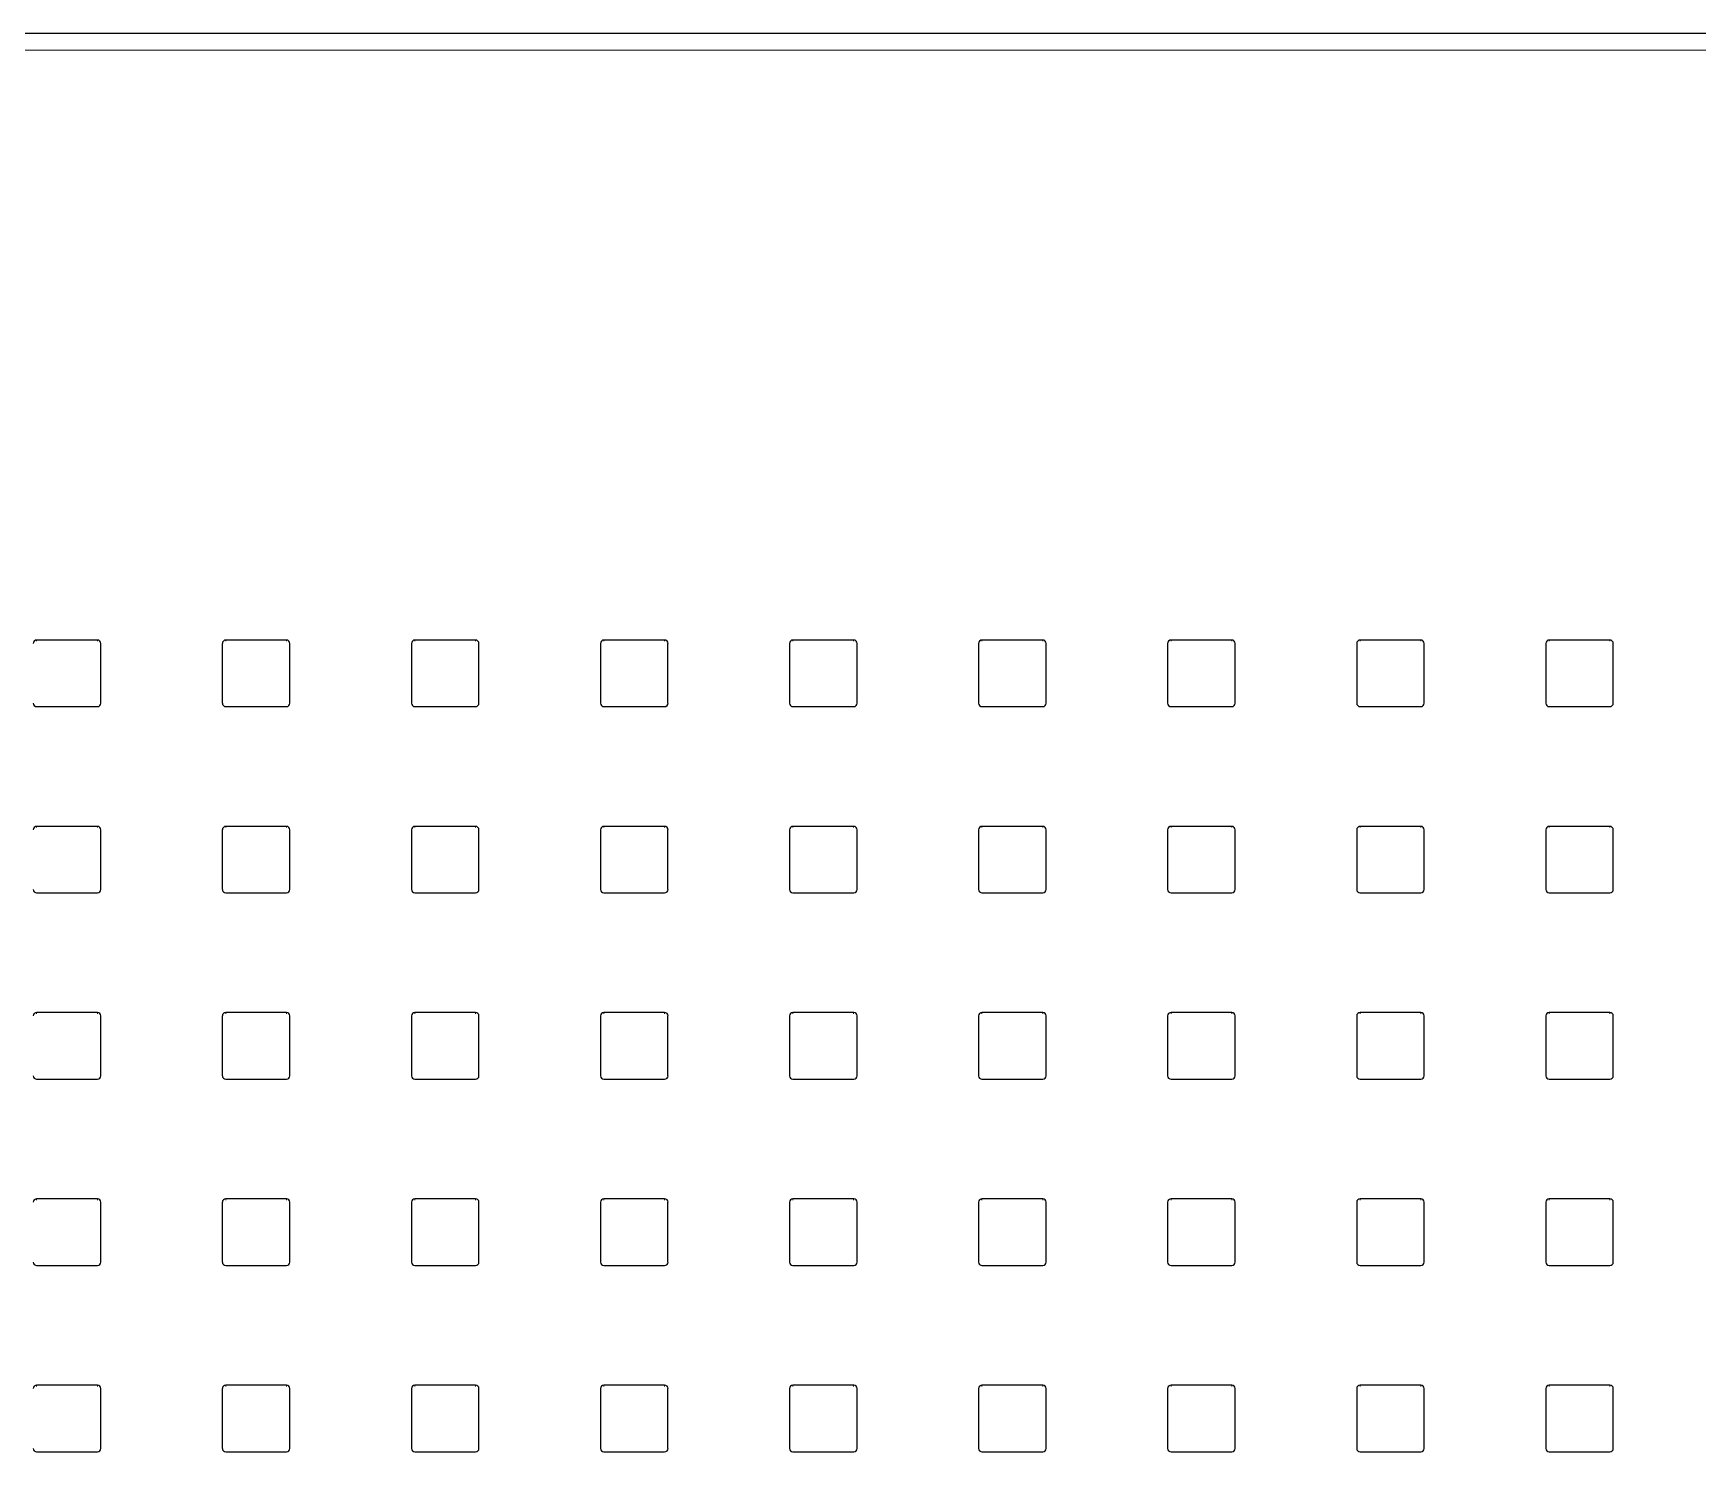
# Model space of a CAD drawing. Header units: millimetres. Extents: x -218071 to -203542, y 15363 to 51382.
# Drawn here: x -217825.25 to -217800.6, y 51361.04 to 51382.04 of the extents above; entities that cross this region are included whole.
import ezdxf

# ---------------------------------------------------------------- set-up
doc = ezdxf.new("R2010")
doc.units = ezdxf.units.MM
doc.header["$LTSCALE"] = 4
doc.layers.add('TPF-EQUIPEMENT', color=7, linetype='Continuous')

msp = doc.modelspace()

# ---------------------------------------------------------------- linework, layer by layer
at = {"layer": 'TPF-EQUIPEMENT', "linetype": 'Continuous', "lineweight": 25, "transparency": 33554671}
for p, q in [((-217850.999, 51382.036), (-217776.099, 51382.036)), ((-217824.299, 51373.053), (-217825.199, 51373.053)), ((-217824.249, 51372.118), (-217824.249, 51373.004)), ((-217822.449, 51373.004), (-217822.449, 51372.118)), ((-217821.499, 51373.053), (-217822.399, 51373.053)), ((-217821.449, 51372.118), (-217821.449, 51373.004)), ((-217819.649, 51373.004), (-217819.649, 51372.118)), ((-217818.699, 51373.053), (-217819.599, 51373.053)), ((-217818.649, 51372.118), (-217818.649, 51373.004)), ((-217816.849, 51373.004), (-217816.849, 51372.118)), ((-217815.899, 51373.053), (-217816.799, 51373.053)), ((-217815.849, 51372.118), (-217815.849, 51373.004)), ((-217814.049, 51373.004), (-217814.049, 51372.118)), ((-217813.099, 51373.053), (-217813.999, 51373.053)), ((-217813.049, 51372.118), (-217813.049, 51373.004)), ((-217811.249, 51373.004), (-217811.249, 51372.118)), ((-217810.299, 51373.053), (-217811.199, 51373.053)), ((-217810.249, 51372.118), (-217810.249, 51373.004)), ((-217808.449, 51373.004), (-217808.449, 51372.118)), ((-217807.499, 51373.053), (-217808.399, 51373.053)), ((-217807.449, 51372.118), (-217807.449, 51373.004)), ((-217805.649, 51373.004), (-217805.649, 51372.118)), ((-217804.699, 51373.053), (-217805.599, 51373.053)), ((-217804.649, 51372.118), (-217804.649, 51373.004)), ((-217802.849, 51373.004), (-217802.849, 51372.118)), ((-217801.899, 51373.053), (-217802.799, 51373.053)), ((-217801.849, 51372.118), (-217801.849, 51373.004)), ((-217825.199, 51372.069), (-217824.299, 51372.069)), ((-217822.399, 51372.069), (-217821.499, 51372.069)), ((-217819.599, 51372.069), (-217818.699, 51372.069)), ((-217816.799, 51372.069), (-217815.899, 51372.069)), ((-217813.999, 51372.069), (-217813.099, 51372.069)), ((-217811.199, 51372.069), (-217810.299, 51372.069)), ((-217808.399, 51372.069), (-217807.499, 51372.069)), ((-217805.599, 51372.069), (-217804.699, 51372.069)), ((-217802.799, 51372.069), (-217801.899, 51372.069)), ((-217824.299, 51370.296), (-217825.199, 51370.296)), ((-217824.249, 51369.36), (-217824.249, 51370.247)), ((-217822.449, 51370.247), (-217822.449, 51369.36)), ((-217821.499, 51370.296), (-217822.399, 51370.296)), ((-217821.449, 51369.36), (-217821.449, 51370.247)), ((-217819.649, 51370.247), (-217819.649, 51369.36)), ((-217818.699, 51370.296), (-217819.599, 51370.296)), ((-217818.649, 51369.36), (-217818.649, 51370.247)), ((-217816.849, 51370.247), (-217816.849, 51369.36)), ((-217815.899, 51370.296), (-217816.799, 51370.296)), ((-217815.849, 51369.36), (-217815.849, 51370.247)), ((-217814.049, 51370.247), (-217814.049, 51369.36)), ((-217813.099, 51370.296), (-217813.999, 51370.296)), ((-217813.049, 51369.36), (-217813.049, 51370.247)), ((-217811.249, 51370.247), (-217811.249, 51369.36)), ((-217810.299, 51370.296), (-217811.199, 51370.296)), ((-217810.249, 51369.36), (-217810.249, 51370.247)), ((-217808.449, 51370.247), (-217808.449, 51369.36)), ((-217807.499, 51370.296), (-217808.399, 51370.296)), ((-217807.449, 51369.36), (-217807.449, 51370.247)), ((-217805.649, 51370.247), (-217805.649, 51369.36)), ((-217804.699, 51370.296), (-217805.599, 51370.296)), ((-217804.649, 51369.36), (-217804.649, 51370.247)), ((-217802.849, 51370.247), (-217802.849, 51369.36)), ((-217801.899, 51370.296), (-217802.799, 51370.296)), ((-217801.849, 51369.36), (-217801.849, 51370.247)), ((-217825.199, 51369.311), (-217824.299, 51369.311)), ((-217822.399, 51369.311), (-217821.499, 51369.311)), ((-217819.599, 51369.311), (-217818.699, 51369.311)), ((-217816.799, 51369.311), (-217815.899, 51369.311)), ((-217813.999, 51369.311), (-217813.099, 51369.311)), ((-217811.199, 51369.311), (-217810.299, 51369.311)), ((-217808.399, 51369.311), (-217807.499, 51369.311)), ((-217805.599, 51369.311), (-217804.699, 51369.311)), ((-217802.799, 51369.311), (-217801.899, 51369.311)), ((-217824.299, 51367.538), (-217825.199, 51367.538)), ((-217824.249, 51366.603), (-217824.249, 51367.489)), ((-217822.449, 51367.489), (-217822.449, 51366.603)), ((-217821.499, 51367.538), (-217822.399, 51367.538)), ((-217821.449, 51366.603), (-217821.449, 51367.489)), ((-217819.649, 51367.489), (-217819.649, 51366.603)), ((-217818.699, 51367.538), (-217819.599, 51367.538)), ((-217818.649, 51366.603), (-217818.649, 51367.489)), ((-217816.849, 51367.489), (-217816.849, 51366.603)), ((-217815.899, 51367.538), (-217816.799, 51367.538)), ((-217815.849, 51366.603), (-217815.849, 51367.489)), ((-217814.049, 51367.489), (-217814.049, 51366.603)), ((-217813.099, 51367.538), (-217813.999, 51367.538)), ((-217813.049, 51366.603), (-217813.049, 51367.489)), ((-217811.249, 51367.489), (-217811.249, 51366.603)), ((-217810.299, 51367.538), (-217811.199, 51367.538)), ((-217810.249, 51366.603), (-217810.249, 51367.489)), ((-217808.449, 51367.489), (-217808.449, 51366.603)), ((-217807.499, 51367.538), (-217808.399, 51367.538)), ((-217807.449, 51366.603), (-217807.449, 51367.489)), ((-217805.649, 51367.489), (-217805.649, 51366.603)), ((-217804.699, 51367.538), (-217805.599, 51367.538)), ((-217804.649, 51366.603), (-217804.649, 51367.489)), ((-217802.849, 51367.489), (-217802.849, 51366.603)), ((-217801.899, 51367.538), (-217802.799, 51367.538)), ((-217801.849, 51366.603), (-217801.849, 51367.489)), ((-217825.199, 51366.554), (-217824.299, 51366.554)), ((-217822.399, 51366.554), (-217821.499, 51366.554)), ((-217819.599, 51366.554), (-217818.699, 51366.554)), ((-217816.799, 51366.554), (-217815.899, 51366.554)), ((-217813.999, 51366.554), (-217813.099, 51366.554)), ((-217811.199, 51366.554), (-217810.299, 51366.554)), ((-217808.399, 51366.554), (-217807.499, 51366.554)), ((-217805.599, 51366.554), (-217804.699, 51366.554)), ((-217802.799, 51366.554), (-217801.899, 51366.554)), ((-217824.299, 51364.781), (-217825.199, 51364.781)), ((-217824.249, 51363.845), (-217824.249, 51364.732)), ((-217822.449, 51364.732), (-217822.449, 51363.845)), ((-217821.499, 51364.781), (-217822.399, 51364.781)), ((-217821.449, 51363.845), (-217821.449, 51364.732)), ((-217819.649, 51364.732), (-217819.649, 51363.845)), ((-217818.699, 51364.781), (-217819.599, 51364.781)), ((-217818.649, 51363.845), (-217818.649, 51364.732)), ((-217816.849, 51364.732), (-217816.849, 51363.845)), ((-217815.899, 51364.781), (-217816.799, 51364.781)), ((-217815.849, 51363.845), (-217815.849, 51364.732)), ((-217814.049, 51364.732), (-217814.049, 51363.845)), ((-217813.099, 51364.781), (-217813.999, 51364.781)), ((-217813.049, 51363.845), (-217813.049, 51364.732)), ((-217811.249, 51364.732), (-217811.249, 51363.845)), ((-217810.299, 51364.781), (-217811.199, 51364.781)), ((-217810.249, 51363.845), (-217810.249, 51364.732)), ((-217808.449, 51364.732), (-217808.449, 51363.845)), ((-217807.499, 51364.781), (-217808.399, 51364.781)), ((-217807.449, 51363.845), (-217807.449, 51364.732)), ((-217805.649, 51364.732), (-217805.649, 51363.845)), ((-217804.699, 51364.781), (-217805.599, 51364.781)), ((-217804.649, 51363.845), (-217804.649, 51364.732)), ((-217802.849, 51364.732), (-217802.849, 51363.845)), ((-217801.899, 51364.781), (-217802.799, 51364.781)), ((-217801.849, 51363.845), (-217801.849, 51364.732)), ((-217825.199, 51363.796), (-217824.299, 51363.796)), ((-217822.399, 51363.796), (-217821.499, 51363.796)), ((-217819.599, 51363.796), (-217818.699, 51363.796)), ((-217816.799, 51363.796), (-217815.899, 51363.796)), ((-217813.999, 51363.796), (-217813.099, 51363.796)), ((-217811.199, 51363.796), (-217810.299, 51363.796)), ((-217808.399, 51363.796), (-217807.499, 51363.796)), ((-217805.599, 51363.796), (-217804.699, 51363.796)), ((-217802.799, 51363.796), (-217801.899, 51363.796)), ((-217824.299, 51362.024), (-217825.199, 51362.024)), ((-217824.249, 51361.088), (-217824.249, 51361.974)), ((-217822.449, 51361.974), (-217822.449, 51361.088)), ((-217821.499, 51362.024), (-217822.399, 51362.024)), ((-217821.449, 51361.088), (-217821.449, 51361.974)), ((-217819.649, 51361.974), (-217819.649, 51361.088)), ((-217818.699, 51362.024), (-217819.599, 51362.024)), ((-217818.649, 51361.088), (-217818.649, 51361.974)), ((-217816.849, 51361.974), (-217816.849, 51361.088)), ((-217815.899, 51362.024), (-217816.799, 51362.024)), ((-217815.849, 51361.088), (-217815.849, 51361.974)), ((-217814.049, 51361.974), (-217814.049, 51361.088)), ((-217813.099, 51362.024), (-217813.999, 51362.024)), ((-217813.049, 51361.088), (-217813.049, 51361.974)), ((-217811.249, 51361.974), (-217811.249, 51361.088)), ((-217810.299, 51362.024), (-217811.199, 51362.024)), ((-217810.249, 51361.088), (-217810.249, 51361.974)), ((-217808.449, 51361.974), (-217808.449, 51361.088)), ((-217807.499, 51362.024), (-217808.399, 51362.024)), ((-217807.449, 51361.088), (-217807.449, 51361.974)), ((-217805.649, 51361.974), (-217805.649, 51361.088)), ((-217804.699, 51362.024), (-217805.599, 51362.024)), ((-217804.649, 51361.088), (-217804.649, 51361.974)), ((-217802.849, 51361.974), (-217802.849, 51361.088)), ((-217801.899, 51362.024), (-217802.799, 51362.024)), ((-217801.849, 51361.088), (-217801.849, 51361.974)), ((-217825.199, 51361.039), (-217824.299, 51361.039)), ((-217822.399, 51361.039), (-217821.499, 51361.039)), ((-217819.599, 51361.039), (-217818.699, 51361.039)), ((-217816.799, 51361.039), (-217815.899, 51361.039)), ((-217813.999, 51361.039), (-217813.099, 51361.039)), ((-217811.199, 51361.039), (-217810.299, 51361.039)), ((-217808.399, 51361.039), (-217807.499, 51361.039)), ((-217805.599, 51361.039), (-217804.699, 51361.039)), ((-217802.799, 51361.039), (-217801.899, 51361.039))]:
    msp.add_line(p, q, dxfattribs=at)
at = {"layer": 'TPF-EQUIPEMENT', "linetype": 'Continuous', "lineweight": 18, "transparency": 33554671}
for p, q in [((-217850.999, 51381.788), (-217776.099, 51381.788)), ((-217825.199, 51373.036), (-217825.199, 51373.053)), ((-217824.299, 51373.036), (-217824.299, 51373.053)), ((-217822.399, 51373.036), (-217822.399, 51373.053)), ((-217821.499, 51373.036), (-217821.499, 51373.053)), ((-217819.599, 51373.036), (-217819.599, 51373.053)), ((-217818.699, 51373.036), (-217818.699, 51373.053)), ((-217816.799, 51373.036), (-217816.799, 51373.053)), ((-217815.899, 51373.036), (-217815.899, 51373.053)), ((-217813.999, 51373.036), (-217813.999, 51373.053)), ((-217813.099, 51373.036), (-217813.099, 51373.053)), ((-217811.199, 51373.036), (-217811.199, 51373.053)), ((-217810.299, 51373.036), (-217810.299, 51373.053)), ((-217808.399, 51373.036), (-217808.399, 51373.053)), ((-217807.499, 51373.036), (-217807.499, 51373.053)), ((-217805.599, 51373.036), (-217805.599, 51373.053)), ((-217804.699, 51373.036), (-217804.699, 51373.053)), ((-217802.799, 51373.036), (-217802.799, 51373.053)), ((-217801.899, 51373.036), (-217801.899, 51373.053)), ((-217825.199, 51370.279), (-217825.199, 51370.296)), ((-217824.299, 51370.279), (-217824.299, 51370.296)), ((-217822.399, 51370.279), (-217822.399, 51370.296)), ((-217821.499, 51370.279), (-217821.499, 51370.296)), ((-217819.599, 51370.279), (-217819.599, 51370.296)), ((-217818.699, 51370.279), (-217818.699, 51370.296)), ((-217816.799, 51370.279), (-217816.799, 51370.296)), ((-217815.899, 51370.279), (-217815.899, 51370.296)), ((-217813.999, 51370.279), (-217813.999, 51370.296)), ((-217813.099, 51370.279), (-217813.099, 51370.296)), ((-217811.199, 51370.279), (-217811.199, 51370.296)), ((-217810.299, 51370.279), (-217810.299, 51370.296)), ((-217808.399, 51370.279), (-217808.399, 51370.296)), ((-217807.499, 51370.279), (-217807.499, 51370.296)), ((-217805.599, 51370.279), (-217805.599, 51370.296)), ((-217804.699, 51370.279), (-217804.699, 51370.296)), ((-217802.799, 51370.279), (-217802.799, 51370.296)), ((-217801.899, 51370.279), (-217801.899, 51370.296)), ((-217825.199, 51367.521), (-217825.199, 51367.538)), ((-217824.299, 51367.521), (-217824.299, 51367.538)), ((-217822.399, 51367.521), (-217822.399, 51367.538)), ((-217821.499, 51367.521), (-217821.499, 51367.538)), ((-217819.599, 51367.521), (-217819.599, 51367.538)), ((-217818.699, 51367.521), (-217818.699, 51367.538)), ((-217816.799, 51367.521), (-217816.799, 51367.538)), ((-217815.899, 51367.521), (-217815.899, 51367.538)), ((-217813.999, 51367.521), (-217813.999, 51367.538)), ((-217813.099, 51367.521), (-217813.099, 51367.538)), ((-217811.199, 51367.521), (-217811.199, 51367.538)), ((-217810.299, 51367.521), (-217810.299, 51367.538)), ((-217808.399, 51367.521), (-217808.399, 51367.538)), ((-217807.499, 51367.521), (-217807.499, 51367.538)), ((-217805.599, 51367.521), (-217805.599, 51367.538)), ((-217804.699, 51367.521), (-217804.699, 51367.538)), ((-217802.799, 51367.521), (-217802.799, 51367.538)), ((-217801.899, 51367.521), (-217801.899, 51367.538)), ((-217825.199, 51364.764), (-217825.199, 51364.781)), ((-217824.299, 51364.764), (-217824.299, 51364.781)), ((-217822.399, 51364.764), (-217822.399, 51364.781)), ((-217821.499, 51364.764), (-217821.499, 51364.781)), ((-217819.599, 51364.764), (-217819.599, 51364.781)), ((-217818.699, 51364.764), (-217818.699, 51364.781)), ((-217816.799, 51364.764), (-217816.799, 51364.781)), ((-217815.899, 51364.764), (-217815.899, 51364.781)), ((-217813.999, 51364.764), (-217813.999, 51364.781)), ((-217813.099, 51364.764), (-217813.099, 51364.781)), ((-217811.199, 51364.764), (-217811.199, 51364.781)), ((-217810.299, 51364.764), (-217810.299, 51364.781)), ((-217808.399, 51364.764), (-217808.399, 51364.781)), ((-217807.499, 51364.764), (-217807.499, 51364.781)), ((-217805.599, 51364.764), (-217805.599, 51364.781)), ((-217804.699, 51364.764), (-217804.699, 51364.781)), ((-217802.799, 51364.764), (-217802.799, 51364.781)), ((-217801.899, 51364.764), (-217801.899, 51364.781)), ((-217825.199, 51362.006), (-217825.199, 51362.024)), ((-217824.299, 51362.006), (-217824.299, 51362.024)), ((-217822.399, 51362.006), (-217822.399, 51362.024)), ((-217821.499, 51362.006), (-217821.499, 51362.024)), ((-217819.599, 51362.006), (-217819.599, 51362.024)), ((-217818.699, 51362.006), (-217818.699, 51362.024)), ((-217816.799, 51362.006), (-217816.799, 51362.024)), ((-217815.899, 51362.006), (-217815.899, 51362.024)), ((-217813.999, 51362.006), (-217813.999, 51362.024)), ((-217813.099, 51362.006), (-217813.099, 51362.024)), ((-217811.199, 51362.006), (-217811.199, 51362.024)), ((-217810.299, 51362.006), (-217810.299, 51362.024)), ((-217808.399, 51362.006), (-217808.399, 51362.024)), ((-217807.499, 51362.006), (-217807.499, 51362.024)), ((-217805.599, 51362.006), (-217805.599, 51362.024)), ((-217804.699, 51362.006), (-217804.699, 51362.024)), ((-217802.799, 51362.006), (-217802.799, 51362.024)), ((-217801.899, 51362.006), (-217801.899, 51362.024))]:
    msp.add_line(p, q, dxfattribs=at)
at = {"layer": 'TPF-EQUIPEMENT', "linetype": 'Continuous', "lineweight": 25, "transparency": 33554671}
for centre, start, end in [((-217825.199, 51373.004), 89.5648, 179.5581), ((-217824.298, 51373.004), 0.4419, 90.4352), ((-217822.399, 51373.004), 89.5648, 179.5581), ((-217821.498, 51373.004), 0.4419, 90.4352), ((-217819.599, 51373.004), 89.5648, 179.5581), ((-217818.698, 51373.004), 0.4419, 90.4352), ((-217816.799, 51373.004), 89.5648, 179.5581), ((-217815.898, 51373.004), 0.4419, 90.4352), ((-217813.999, 51373.004), 89.5648, 179.5581), ((-217813.098, 51373.004), 0.4419, 90.4352), ((-217811.199, 51373.004), 89.5648, 179.5581), ((-217810.298, 51373.004), 0.4419, 90.4352), ((-217808.399, 51373.004), 89.5648, 179.5581), ((-217807.498, 51373.004), 0.4419, 90.4352), ((-217805.599, 51373.004), 89.5648, 179.5581), ((-217804.698, 51373.004), 0.4419, 90.4352), ((-217802.799, 51373.004), 89.5648, 179.5581), ((-217801.898, 51373.004), 0.4419, 90.4352), ((-217825.199, 51372.118), 180.4419, 270.4352), ((-217824.298, 51372.118), 269.5648, 359.5581), ((-217822.399, 51372.118), 180.4419, 270.4352), ((-217821.498, 51372.118), 269.5648, 359.5581), ((-217819.599, 51372.118), 180.4419, 270.4352), ((-217818.698, 51372.118), 269.5648, 359.5581), ((-217816.799, 51372.118), 180.4419, 270.4352), ((-217815.898, 51372.118), 269.5648, 359.5581), ((-217813.999, 51372.118), 180.4419, 270.4352), ((-217813.098, 51372.118), 269.5648, 359.5581), ((-217811.199, 51372.118), 180.4419, 270.4352), ((-217810.298, 51372.118), 269.5648, 359.5581), ((-217808.399, 51372.118), 180.4419, 270.4352), ((-217807.498, 51372.118), 269.5648, 359.5581), ((-217805.599, 51372.118), 180.4419, 270.4352), ((-217804.698, 51372.118), 269.5648, 359.5581), ((-217802.799, 51372.118), 180.4419, 270.4352), ((-217801.898, 51372.118), 269.5648, 359.5581), ((-217825.199, 51370.246), 89.5648, 179.5581), ((-217824.298, 51370.246), 0.4419, 90.4352), ((-217822.399, 51370.246), 89.5648, 179.5581), ((-217821.498, 51370.246), 0.4419, 90.4352), ((-217819.599, 51370.246), 89.5648, 179.5581), ((-217818.698, 51370.246), 0.4419, 90.4352), ((-217816.799, 51370.246), 89.5648, 179.5581), ((-217815.898, 51370.246), 0.4419, 90.4352), ((-217813.999, 51370.246), 89.5648, 179.5581), ((-217813.098, 51370.246), 0.4419, 90.4352), ((-217811.199, 51370.246), 89.5648, 179.5581), ((-217810.298, 51370.246), 0.4419, 90.4352), ((-217808.399, 51370.246), 89.5648, 179.5581), ((-217807.498, 51370.246), 0.4419, 90.4352), ((-217805.599, 51370.246), 89.5648, 179.5581), ((-217804.698, 51370.246), 0.4419, 90.4352), ((-217802.799, 51370.246), 89.5648, 179.5581), ((-217801.898, 51370.246), 0.4419, 90.4352), ((-217825.199, 51369.361), 180.4419, 270.4352), ((-217824.298, 51369.361), 269.5648, 359.5581), ((-217822.399, 51369.361), 180.4419, 270.4352), ((-217821.498, 51369.361), 269.5648, 359.5581), ((-217819.599, 51369.361), 180.4419, 270.4352), ((-217818.698, 51369.361), 269.5648, 359.5581), ((-217816.799, 51369.361), 180.4419, 270.4352), ((-217815.898, 51369.361), 269.5648, 359.5581), ((-217813.999, 51369.361), 180.4419, 270.4352), ((-217813.098, 51369.361), 269.5648, 359.5581), ((-217811.199, 51369.361), 180.4419, 270.4352), ((-217810.298, 51369.361), 269.5648, 359.5581), ((-217808.399, 51369.361), 180.4419, 270.4352), ((-217807.498, 51369.361), 269.5648, 359.5581), ((-217805.599, 51369.361), 180.4419, 270.4352), ((-217804.698, 51369.361), 269.5648, 359.5581), ((-217802.799, 51369.361), 180.4419, 270.4352), ((-217801.898, 51369.361), 269.5648, 359.5581), ((-217825.199, 51367.489), 89.5648, 179.5581), ((-217824.298, 51367.489), 0.4419, 90.4352), ((-217822.399, 51367.489), 89.5648, 179.5581), ((-217821.498, 51367.489), 0.4419, 90.4352), ((-217819.599, 51367.489), 89.5648, 179.5581), ((-217818.698, 51367.489), 0.4419, 90.4352), ((-217816.799, 51367.489), 89.5648, 179.5581), ((-217815.898, 51367.489), 0.4419, 90.4352), ((-217813.999, 51367.489), 89.5648, 179.5581), ((-217813.098, 51367.489), 0.4419, 90.4352), ((-217811.199, 51367.489), 89.5648, 179.5581), ((-217810.298, 51367.489), 0.4419, 90.4352), ((-217808.399, 51367.489), 89.5648, 179.5581), ((-217807.498, 51367.489), 0.4419, 90.4352), ((-217805.599, 51367.489), 89.5648, 179.5581), ((-217804.698, 51367.489), 0.4419, 90.4352), ((-217802.799, 51367.489), 89.5648, 179.5581), ((-217801.898, 51367.489), 0.4419, 90.4352), ((-217825.199, 51366.603), 180.4419, 270.4352), ((-217824.298, 51366.603), 269.5648, 359.5581), ((-217822.399, 51366.603), 180.4419, 270.4352), ((-217821.498, 51366.603), 269.5648, 359.5581), ((-217819.599, 51366.603), 180.4419, 270.4352), ((-217818.698, 51366.603), 269.5648, 359.5581), ((-217816.799, 51366.603), 180.4419, 270.4352), ((-217815.898, 51366.603), 269.5648, 359.5581), ((-217813.999, 51366.603), 180.4419, 270.4352), ((-217813.098, 51366.603), 269.5648, 359.5581), ((-217811.199, 51366.603), 180.4419, 270.4352), ((-217810.298, 51366.603), 269.5648, 359.5581), ((-217808.399, 51366.603), 180.4419, 270.4352), ((-217807.498, 51366.603), 269.5648, 359.5581), ((-217805.599, 51366.603), 180.4419, 270.4352), ((-217804.698, 51366.603), 269.5648, 359.5581), ((-217802.799, 51366.603), 180.4419, 270.4352), ((-217801.898, 51366.603), 269.5648, 359.5581), ((-217825.199, 51364.731), 89.5648, 179.5581), ((-217824.298, 51364.731), 0.4419, 90.4352), ((-217822.399, 51364.731), 89.5648, 179.5581), ((-217821.498, 51364.731), 0.4419, 90.4352), ((-217819.599, 51364.731), 89.5648, 179.5581), ((-217818.698, 51364.731), 0.4419, 90.4352), ((-217816.799, 51364.731), 89.5648, 179.5581), ((-217815.898, 51364.731), 0.4419, 90.4352), ((-217813.999, 51364.731), 89.5648, 179.5581), ((-217813.098, 51364.731), 0.4419, 90.4352), ((-217811.199, 51364.731), 89.5648, 179.5581), ((-217810.298, 51364.731), 0.4419, 90.4352), ((-217808.399, 51364.731), 89.5648, 179.5581), ((-217807.498, 51364.731), 0.4419, 90.4352), ((-217805.599, 51364.731), 89.5648, 179.5581), ((-217804.698, 51364.731), 0.4419, 90.4352), ((-217802.799, 51364.731), 89.5648, 179.5581), ((-217801.898, 51364.731), 0.4419, 90.4352), ((-217825.199, 51363.846), 180.4419, 270.4352), ((-217824.298, 51363.846), 269.5648, 359.5581), ((-217822.399, 51363.846), 180.4419, 270.4352), ((-217821.498, 51363.846), 269.5648, 359.5581), ((-217819.599, 51363.846), 180.4419, 270.4352), ((-217818.698, 51363.846), 269.5648, 359.5581), ((-217816.799, 51363.846), 180.4419, 270.4352), ((-217815.898, 51363.846), 269.5648, 359.5581), ((-217813.999, 51363.846), 180.4419, 270.4352), ((-217813.098, 51363.846), 269.5648, 359.5581), ((-217811.199, 51363.846), 180.4419, 270.4352), ((-217810.298, 51363.846), 269.5648, 359.5581), ((-217808.399, 51363.846), 180.4419, 270.4352), ((-217807.498, 51363.846), 269.5648, 359.5581), ((-217805.599, 51363.846), 180.4419, 270.4352), ((-217804.698, 51363.846), 269.5648, 359.5581), ((-217802.799, 51363.846), 180.4419, 270.4352), ((-217801.898, 51363.846), 269.5648, 359.5581), ((-217825.199, 51361.974), 89.5648, 179.5581), ((-217824.298, 51361.974), 0.4419, 90.4352), ((-217822.399, 51361.974), 89.5648, 179.5581), ((-217821.498, 51361.974), 0.4419, 90.4352), ((-217819.599, 51361.974), 89.5648, 179.5581), ((-217818.698, 51361.974), 0.4419, 90.4352), ((-217816.799, 51361.974), 89.5648, 179.5581), ((-217815.898, 51361.974), 0.4419, 90.4352), ((-217813.999, 51361.974), 89.5648, 179.5581), ((-217813.098, 51361.974), 0.4419, 90.4352), ((-217811.199, 51361.974), 89.5648, 179.5581), ((-217810.298, 51361.974), 0.4419, 90.4352), ((-217808.399, 51361.974), 89.5648, 179.5581), ((-217807.498, 51361.974), 0.4419, 90.4352), ((-217805.599, 51361.974), 89.5648, 179.5581), ((-217804.698, 51361.974), 0.4419, 90.4352), ((-217802.799, 51361.974), 89.5648, 179.5581), ((-217801.898, 51361.974), 0.4419, 90.4352), ((-217825.199, 51361.088), 180.4419, 270.4352), ((-217824.298, 51361.088), 269.5648, 359.5581), ((-217822.399, 51361.088), 180.4419, 270.4352), ((-217821.498, 51361.088), 269.5648, 359.5581), ((-217819.599, 51361.088), 180.4419, 270.4352), ((-217818.698, 51361.088), 269.5648, 359.5581), ((-217816.799, 51361.088), 180.4419, 270.4352), ((-217815.898, 51361.088), 269.5648, 359.5581), ((-217813.999, 51361.088), 180.4419, 270.4352), ((-217813.098, 51361.088), 269.5648, 359.5581), ((-217811.199, 51361.088), 180.4419, 270.4352), ((-217810.298, 51361.088), 269.5648, 359.5581), ((-217808.399, 51361.088), 180.4419, 270.4352), ((-217807.498, 51361.088), 269.5648, 359.5581), ((-217805.599, 51361.088), 180.4419, 270.4352), ((-217804.698, 51361.088), 269.5648, 359.5581), ((-217802.799, 51361.088), 180.4419, 270.4352), ((-217801.898, 51361.088), 269.5648, 359.5581)]:
    msp.add_arc(centre, 0.0496, start, end, dxfattribs=at)

doc.saveas('drawing.dxf')
